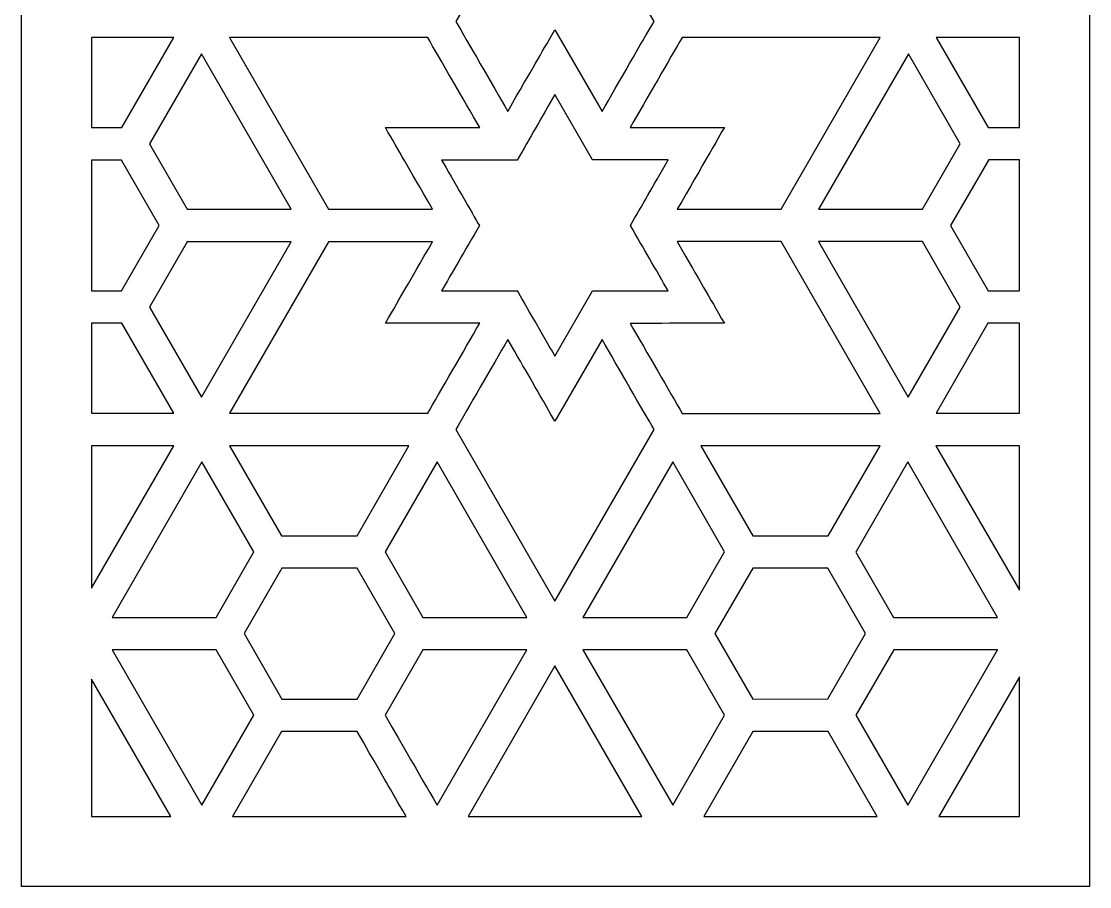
# Model space of a CAD drawing. Header units: millimetres. Extents: x -50 to 50, y -100 to 100.
# Drawn here: x -49.9 to 50.1, y -99.8 to -18.9 of the extents above; entities that cross this region are included whole.
import ezdxf

# ---------------------------------------------------------------- set-up
doc = ezdxf.new("R2010")
doc.units = ezdxf.units.MM
doc.header["$MEASUREMENT"] = 0
doc.layers.add('layer 1', color=7, linetype='Continuous')

msp = doc.modelspace()

# ---------------------------------------------------------------- linework, layer by layer
at = {"layer": 'layer 1', "color": 250}
for points, knots in [([(50.0807, 100.1536), (50.0807, 100.1536), (-49.9181, 100.1536), (-49.9181, 100.1536), (-49.9181, 100.1536), (-49.9181, 100.1536), (-49.9181, -99.8361), (-49.9181, -99.8361), (-49.9181, -99.8361), (-49.9181, -99.8361), (50.0807, -99.8361), (50.0807, -99.8361), (50.0807, -99.8361), (50.0807, -99.8361), (50.0807, 100.1536), (50.0807, 100.1536)], [0, 0, 0, 0, 0.2, 0.2, 0.2, 0.2, 0.4, 0.4, 0.4, 0.4, 0.6, 0.6, 0.6, 0.6, 1, 1, 1, 1]), ([(0.0243, -2.7809), (0.0243, -2.7809), (9.3028, -18.8493), (9.3028, -18.8493), (9.3028, -18.8493), (8.2028, -20.7511), (5.9369, -24.6786), (4.4348, -27.2757), (4.4348, -27.2757), (4.4348, -27.2757), (0.0243, -19.636), (0.0243, -19.636), (0.0243, -19.636), (-1.4298, -22.1548), (-1.9456, -23.0424), (-4.3857, -27.2757), (-4.3857, -27.2757), (-5.855, -24.7339), (-8.164, -20.731), (-9.2516, -18.8493), (-9.2516, -18.8493), (-9.2516, -18.8493), (0.0243, -2.7809), (0.0243, -2.7809)], [0, 0, 0, 0, 0.1428571, 0.1428571, 0.1428571, 0.1428571, 0.2857143, 0.2857143, 0.2857143, 0.2857143, 0.4285714, 0.4285714, 0.4285714, 0.4285714, 0.5714286, 0.5714286, 0.5714286, 0.5714286, 0.7142857, 0.7142857, 0.7142857, 0.7142857, 1, 1, 1, 1]), ([(-43.343, -20.3718), (-39.6382, -20.3718), (-36.113, -20.3694), (-35.6527, -20.3694), (-35.6527, -20.3694), (-35.6527, -20.3694), (-40.5157, -28.7955), (-40.5157, -28.7955), (-40.5157, -28.7955), (-40.5157, -28.7955), (-43.343, -28.7955), (-43.343, -28.7955), (-43.343, -28.7955), (-43.343, -28.7955), (-43.343, -20.3718), (-43.343, -20.3718)], [0, 0, 0, 0, 0.2, 0.2, 0.2, 0.2, 0.4, 0.4, 0.4, 0.4, 0.6, 0.6, 0.6, 0.6, 1, 1, 1, 1]), ([(-11.8791, -20.3694), (-10.7915, -22.2532), (-8.4801, -26.2537), (-7.0136, -28.7955), (-7.0136, -28.7955), (-7.0136, -28.7955), (-15.8365, -28.7955), (-15.8365, -28.7955), (-15.8365, -28.7955), (-14.5418, -31.0409), (-13.783, -32.3561), (-11.4261, -36.4377), (-11.4261, -36.4377), (-11.4261, -36.4377), (-21.1548, -36.4377), (-21.1548, -36.4377), (-21.1548, -36.4377), (-21.1548, -36.4377), (-30.4331, -20.3694), (-30.4331, -20.3694), (-30.4331, -20.3694), (-13.5124, -20.3694), (-17.2401, -20.3694), (-11.8791, -20.3694)], [0, 0, 0, 0, 0.1428571, 0.1428571, 0.1428571, 0.1428571, 0.2857143, 0.2857143, 0.2857143, 0.2857143, 0.4285714, 0.4285714, 0.4285714, 0.4285714, 0.5714286, 0.5714286, 0.5714286, 0.5714286, 0.7142857, 0.7142857, 0.7142857, 0.7142857, 1, 1, 1, 1]), ([(11.4776, -36.4299), (13.7054, -32.5684), (15.8778, -28.8054), (15.8856, -28.793), (15.8856, -28.793), (8.5062, -28.7902), (10.3523, -28.7902), (7.0647, -28.7902), (7.0647, -28.7902), (8.5669, -26.193), (10.8328, -22.2659), (11.9302, -20.3641), (11.9302, -20.3641), (14.9423, -20.3641), (12.8457, -20.3641), (30.4821, -20.3641), (30.4821, -20.3641), (30.4821, -20.3641), (21.2062, -36.4324), (21.2062, -36.4324), (21.2062, -36.4324), (18.6672, -36.4352), (13.4804, -36.4324), (11.4776, -36.4299)], [0, 0, 0, 0, 0.1428571, 0.1428571, 0.1428571, 0.1428571, 0.2857143, 0.2857143, 0.2857143, 0.2857143, 0.4285714, 0.4285714, 0.4285714, 0.4285714, 0.5714286, 0.5714286, 0.5714286, 0.5714286, 0.7142857, 0.7142857, 0.7142857, 0.7142857, 1, 1, 1, 1]), ([(43.5056, -28.7902), (43.5056, -28.7902), (40.567, -28.7902), (40.567, -28.7902), (40.567, -28.7902), (40.567, -28.7902), (35.7015, -20.3641), (35.7015, -20.3641), (35.7015, -20.3641), (35.7015, -20.3641), (43.5056, -20.3641), (43.5056, -20.3641), (43.5056, -20.3641), (43.5056, -20.3641), (43.5056, -28.7902), (43.5056, -28.7902)], [0, 0, 0, 0, 0.2, 0.2, 0.2, 0.2, 0.4, 0.4, 0.4, 0.4, 0.6, 0.6, 0.6, 0.6, 1, 1, 1, 1]), ([(-24.6623, -36.4324), (-24.6623, -36.4324), (-34.3934, -36.4299), (-34.3934, -36.4299), (-34.3934, -36.4299), (-34.3934, -36.4299), (-37.9237, -30.3152), (-37.9237, -30.3152), (-37.9237, -30.3152), (-37.9237, -30.3152), (-33.0582, -21.8891), (-33.0582, -21.8891), (-33.0582, -21.8891), (-33.0582, -21.8891), (-24.6623, -36.4324), (-24.6623, -36.4324)], [0, 0, 0, 0, 0.2, 0.2, 0.2, 0.2, 0.4, 0.4, 0.4, 0.4, 0.6, 0.6, 0.6, 0.6, 1, 1, 1, 1]), ([(24.711, -36.4324), (24.711, -36.4324), (33.1096, -21.8839), (33.1096, -21.8839), (33.1096, -21.8839), (33.1096, -21.8839), (37.9727, -30.3103), (37.9727, -30.3103), (37.9727, -30.3103), (37.9727, -30.3103), (34.4371, -36.4324), (34.4371, -36.4324), (34.4371, -36.4324), (34.4371, -36.4324), (24.711, -36.4324), (24.711, -36.4324)], [0, 0, 0, 0, 0.2, 0.2, 0.2, 0.2, 0.4, 0.4, 0.4, 0.4, 0.6, 0.6, 0.6, 0.6, 1, 1, 1, 1]), ([(-10.5816, -44.0722), (-9.6686, -42.4967), (-8.3816, -40.2664), (-7.0464, -37.955), (-7.0464, -37.955), (-7.6835, -36.8497), (-9.5624, -33.595), (-10.5816, -31.8301), (-10.5816, -31.8301), (-10.5816, -31.8301), (-3.5084, -31.8301), (-3.5084, -31.8301), (-3.5084, -31.8301), (-2.3855, -29.8803), (-1.101, -27.6549), (0.0243, -25.7027), (0.0243, -25.7027), (0.0243, -25.7027), (3.5599, -31.8251), (3.5599, -31.8251), (3.5599, -31.8251), (3.5599, -31.8251), (10.6331, -31.8251), (10.6331, -31.8251), (10.6331, -31.8251), (9.1359, -34.4195), (8.1598, -36.1064), (7.0926, -37.955), (7.0926, -37.955), (8.2861, -40.0209), (9.5053, -42.1301), (10.6306, -44.0775), (10.6306, -44.0775), (10.6306, -44.0775), (3.5571, -44.0799), (3.5571, -44.0799), (3.5571, -44.0799), (3.5571, -44.0799), (0.0243, -50.1946), (0.0243, -50.1946), (0.0243, -50.1946), (-0.4537, -49.3677), (-3.0328, -44.8994), (-3.5108, -44.0722), (-3.5108, -44.0722), (-3.5108, -44.0722), (-10.5816, -44.0722), (-10.5816, -44.0722)], [0, 0, 0, 0, 0.0769231, 0.0769231, 0.0769231, 0.0769231, 0.1538462, 0.1538462, 0.1538462, 0.1538462, 0.2307692, 0.2307692, 0.2307692, 0.2307692, 0.3076923, 0.3076923, 0.3076923, 0.3076923, 0.3846154, 0.3846154, 0.3846154, 0.3846154, 0.4615385, 0.4615385, 0.4615385, 0.4615385, 0.5384615, 0.5384615, 0.5384615, 0.5384615, 0.6153846, 0.6153846, 0.6153846, 0.6153846, 0.6923077, 0.6923077, 0.6923077, 0.6923077, 0.7692308, 0.7692308, 0.7692308, 0.7692308, 0.8461538, 0.8461538, 0.8461538, 0.8461538, 1, 1, 1, 1]), ([(-43.343, -31.8301), (-43.343, -31.8301), (-40.5511, -31.8301), (-40.5511, -31.8301), (-40.5511, -31.8301), (-40.5511, -31.8301), (-37.0184, -37.9525), (-37.0184, -37.9525), (-37.0184, -37.9525), (-37.0184, -37.9525), (-40.5511, -44.0697), (-40.5511, -44.0697), (-40.5511, -44.0697), (-40.5511, -44.0697), (-43.343, -44.0722), (-43.343, -44.0722), (-43.343, -44.0722), (-43.343, -44.0722), (-43.343, -31.8301), (-43.343, -31.8301)], [0, 0, 0, 0, 0.1666667, 0.1666667, 0.1666667, 0.1666667, 0.3333333, 0.3333333, 0.3333333, 0.3333333, 0.5, 0.5, 0.5, 0.5, 0.6666667, 0.6666667, 0.6666667, 0.6666667, 1, 1, 1, 1]), ([(43.5056, -44.0746), (43.5056, -44.0746), (40.5973, -44.0746), (40.5973, -44.0746), (40.5973, -44.0746), (40.5973, -44.0746), (37.0646, -37.9525), (37.0646, -37.9525), (37.0646, -37.9525), (37.0646, -37.9525), (40.6026, -31.8276), (40.6026, -31.8276), (40.6026, -31.8276), (40.6026, -31.8276), (40.6026, -31.8251), (40.6026, -31.8251), (40.6026, -31.8251), (40.6026, -31.8251), (43.5056, -31.8251), (43.5056, -31.8251), (43.5056, -31.8251), (43.5056, -31.8251), (43.5056, -44.0746), (43.5056, -44.0746)], [0, 0, 0, 0, 0.1428571, 0.1428571, 0.1428571, 0.1428571, 0.2857143, 0.2857143, 0.2857143, 0.2857143, 0.4285714, 0.4285714, 0.4285714, 0.4285714, 0.5714286, 0.5714286, 0.5714286, 0.5714286, 0.7142857, 0.7142857, 0.7142857, 0.7142857, 1, 1, 1, 1]), ([(-34.3909, -39.4723), (-34.3909, -39.4723), (-24.6623, -39.4723), (-24.6623, -39.4723), (-24.6623, -39.4723), (-24.6623, -39.4723), (-33.0582, -54.0131), (-33.0582, -54.0131), (-33.0582, -54.0131), (-33.0582, -54.0131), (-37.9211, -45.587), (-37.9211, -45.587), (-37.9211, -45.587), (-37.9211, -45.587), (-34.3909, -39.4723), (-34.3909, -39.4723)], [0, 0, 0, 0, 0.2, 0.2, 0.2, 0.2, 0.4, 0.4, 0.4, 0.4, 0.6, 0.6, 0.6, 0.6, 1, 1, 1, 1]), ([(-30.4307, -55.5332), (-30.4307, -55.5332), (-21.1599, -39.4723), (-21.1599, -39.4723), (-21.1599, -39.4723), (-21.1599, -39.4723), (-11.4261, -39.4723), (-11.4261, -39.4723), (-11.4261, -39.4723), (-13.8109, -43.5994), (-14.2131, -44.2972), (-15.8341, -47.1068), (-15.8341, -47.1068), (-9.603, -47.1092), (-11.588, -47.1068), (-7.016, -47.1068), (-7.016, -47.1068), (-8.485, -49.651), (-10.7964, -53.6515), (-11.8815, -55.5332), (-11.8815, -55.5332), (-17.1415, -55.5332), (-13.371, -55.5332), (-30.4307, -55.5332)], [0, 0, 0, 0, 0.1428571, 0.1428571, 0.1428571, 0.1428571, 0.2857143, 0.2857143, 0.2857143, 0.2857143, 0.4285714, 0.4285714, 0.4285714, 0.4285714, 0.5714286, 0.5714286, 0.5714286, 0.5714286, 0.7142857, 0.7142857, 0.7142857, 0.7142857, 1, 1, 1, 1]), ([(11.9355, -55.5406), (10.8377, -53.6388), (8.5693, -49.7117), (7.0672, -47.1145), (7.0672, -47.1145), (8.0433, -47.1145), (14.9497, -47.112), (15.8856, -47.112), (15.8856, -47.112), (14.32, -44.3985), (13.7562, -43.4223), (11.4702, -39.4645), (11.4702, -39.4645), (13.4677, -39.4674), (18.6595, -39.4674), (21.2037, -39.4674), (21.2037, -39.4674), (21.2037, -39.4674), (30.4821, -55.5381), (30.4821, -55.5381), (30.4821, -55.5381), (11.0882, -55.5406), (14.8636, -55.5406), (11.9355, -55.5406)], [0, 0, 0, 0, 0.1428571, 0.1428571, 0.1428571, 0.1428571, 0.2857143, 0.2857143, 0.2857143, 0.2857143, 0.4285714, 0.4285714, 0.4285714, 0.4285714, 0.5714286, 0.5714286, 0.5714286, 0.5714286, 0.7142857, 0.7142857, 0.7142857, 0.7142857, 1, 1, 1, 1]), ([(24.7061, -39.4674), (24.7061, -39.4674), (34.4346, -39.4674), (34.4346, -39.4674), (34.4346, -39.4674), (34.4346, -39.4674), (37.9727, -45.5919), (37.9727, -45.5919), (37.9727, -45.5919), (37.9727, -45.5919), (33.1068, -54.0184), (33.1068, -54.0184), (33.1068, -54.0184), (33.1068, -54.0184), (24.7061, -39.4674), (24.7061, -39.4674)], [0, 0, 0, 0, 0.2, 0.2, 0.2, 0.2, 0.4, 0.4, 0.4, 0.4, 0.6, 0.6, 0.6, 0.6, 1, 1, 1, 1]), ([(-43.343, -47.1068), (-43.343, -47.1068), (-40.5157, -47.1043), (-40.5157, -47.1043), (-40.5157, -47.1043), (-40.5157, -47.1043), (-35.6503, -55.5304), (-35.6503, -55.5304), (-35.6503, -55.5304), (-35.6503, -55.5304), (-43.343, -55.5304), (-43.343, -55.5304), (-43.343, -55.5304), (-43.343, -55.5304), (-43.343, -47.1068), (-43.343, -47.1068)], [0, 0, 0, 0, 0.2, 0.2, 0.2, 0.2, 0.4, 0.4, 0.4, 0.4, 0.6, 0.6, 0.6, 0.6, 1, 1, 1, 1]), ([(43.5056, -55.5357), (41.5406, -55.5357), (39.0066, -55.5357), (35.7015, -55.5357), (35.7015, -55.5357), (35.7015, -55.5357), (40.5645, -47.1092), (40.5645, -47.1092), (40.5645, -47.1092), (40.5645, -47.1092), (43.5056, -47.1092), (43.5056, -47.1092), (43.5056, -47.1092), (43.5056, -47.1092), (43.5056, -55.5357), (43.5056, -55.5357)], [0, 0, 0, 0, 0.2, 0.2, 0.2, 0.2, 0.4, 0.4, 0.4, 0.4, 0.6, 0.6, 0.6, 0.6, 1, 1, 1, 1]), ([(-9.2516, -57.0477), (-8.164, -55.1663), (-5.855, -51.1658), (-4.3857, -48.6241), (-4.3857, -48.6241), (-2.474, -51.937), (-2.2161, -52.3794), (0.0243, -56.2613), (0.0243, -56.2613), (0.0243, -56.2613), (4.4372, -48.6241), (4.4372, -48.6241), (4.4372, -48.6241), (5.9344, -51.2187), (8.2028, -55.1437), (9.3028, -57.0477), (9.3028, -57.0477), (9.3028, -57.0477), (0.0243, -73.1164), (0.0243, -73.1164), (0.0243, -73.1164), (0.0243, -73.1164), (-9.2516, -57.0477), (-9.2516, -57.0477)], [0, 0, 0, 0, 0.1428571, 0.1428571, 0.1428571, 0.1428571, 0.2857143, 0.2857143, 0.2857143, 0.2857143, 0.4285714, 0.4285714, 0.4285714, 0.4285714, 0.5714286, 0.5714286, 0.5714286, 0.5714286, 0.7142857, 0.7142857, 0.7142857, 0.7142857, 1, 1, 1, 1]), ([(-43.343, -58.565), (-41.3098, -58.565), (-38.7936, -58.565), (-35.6476, -58.565), (-35.6476, -58.565), (-35.6476, -58.565), (-43.343, -71.8972), (-43.343, -71.8972), (-43.343, -71.8972), (-43.343, -71.8972), (-43.343, -58.565), (-43.343, -58.565)], [0, 0, 0, 0, 0.25, 0.25, 0.25, 0.25, 0.5, 0.5, 0.5, 0.5, 1, 1, 1, 1]), ([(-13.6338, -58.5678), (-13.6338, -58.5678), (-18.4995, -66.9939), (-18.4995, -66.9939), (-18.4995, -66.9939), (-18.4995, -66.9939), (-25.5626, -66.9939), (-25.5626, -66.9939), (-25.5626, -66.9939), (-25.5626, -66.9939), (-30.4282, -58.5678), (-30.4282, -58.5678), (-30.4282, -58.5678), (-30.4282, -58.5678), (-13.6338, -58.5678), (-13.6338, -58.5678)], [0, 0, 0, 0, 0.2, 0.2, 0.2, 0.2, 0.4, 0.4, 0.4, 0.4, 0.6, 0.6, 0.6, 0.6, 1, 1, 1, 1]), ([(13.6878, -58.5752), (14.5225, -58.5752), (29.4933, -58.5727), (30.4768, -58.5727), (30.4768, -58.5727), (30.4768, -58.5727), (25.6141, -66.9988), (25.6141, -66.9988), (25.6141, -66.9988), (25.6141, -66.9988), (18.5533, -66.9988), (18.5533, -66.9988), (18.5533, -66.9988), (18.5533, -66.9988), (13.6878, -58.5752), (13.6878, -58.5752)], [0, 0, 0, 0, 0.2, 0.2, 0.2, 0.2, 0.4, 0.4, 0.4, 0.4, 0.6, 0.6, 0.6, 0.6, 1, 1, 1, 1]), ([(43.5056, -72.0971), (43.5056, -72.0971), (35.6965, -58.5703), (35.6965, -58.5703), (35.6965, -58.5703), (39.0246, -58.5703), (41.5509, -58.5703), (43.5056, -58.5703), (43.5056, -58.5703), (43.5056, -58.5703), (43.5056, -72.0971), (43.5056, -72.0971)], [0, 0, 0, 0, 0.25, 0.25, 0.25, 0.25, 0.5, 0.5, 0.5, 0.5, 1, 1, 1, 1]), ([(-33.0203, -60.0851), (-33.0203, -60.0851), (-28.1572, -68.5112), (-28.1572, -68.5112), (-28.1572, -68.5112), (-28.1572, -68.5112), (-31.6925, -74.6333), (-31.6925, -74.6333), (-31.6925, -74.6333), (-31.6925, -74.6333), (-41.4186, -74.6333), (-41.4186, -74.6333), (-41.4186, -74.6333), (-41.4186, -74.6333), (-33.0203, -60.0851), (-33.0203, -60.0851)], [0, 0, 0, 0, 0.2, 0.2, 0.2, 0.2, 0.4, 0.4, 0.4, 0.4, 0.6, 0.6, 0.6, 0.6, 1, 1, 1, 1]), ([(-15.867, -68.5112), (-15.867, -68.5112), (-11.0014, -60.0851), (-11.0014, -60.0851), (-11.0014, -60.0851), (-11.0014, -60.0851), (-2.6031, -74.6312), (-2.6031, -74.6312), (-2.6031, -74.6312), (-2.6031, -74.6312), (-12.3342, -74.6312), (-12.3342, -74.6312), (-12.3342, -74.6312), (-12.3342, -74.6312), (-15.867, -68.5112), (-15.867, -68.5112)], [0, 0, 0, 0, 0.2, 0.2, 0.2, 0.2, 0.4, 0.4, 0.4, 0.4, 0.6, 0.6, 0.6, 0.6, 1, 1, 1, 1]), ([(2.6543, -74.6312), (2.6543, -74.6312), (11.0504, -60.0876), (11.0504, -60.0876), (11.0504, -60.0876), (11.0504, -60.0876), (15.9131, -68.5137), (15.9131, -68.5137), (15.9131, -68.5137), (15.9131, -68.5137), (12.3829, -74.6312), (12.3829, -74.6312), (12.3829, -74.6312), (12.3829, -74.6312), (2.6543, -74.6312), (2.6543, -74.6312)], [0, 0, 0, 0, 0.2, 0.2, 0.2, 0.2, 0.4, 0.4, 0.4, 0.4, 0.6, 0.6, 0.6, 0.6, 1, 1, 1, 1]), ([(28.206, -68.5162), (28.206, -68.5162), (33.0715, -60.09), (33.0715, -60.09), (33.0715, -60.09), (33.0715, -60.09), (41.4673, -74.6333), (41.4673, -74.6333), (41.4673, -74.6333), (41.4673, -74.6333), (31.7362, -74.6312), (31.7362, -74.6312), (31.7362, -74.6312), (31.7362, -74.6312), (28.206, -68.5162), (28.206, -68.5162)], [0, 0, 0, 0, 0.2, 0.2, 0.2, 0.2, 0.4, 0.4, 0.4, 0.4, 0.6, 0.6, 0.6, 0.6, 1, 1, 1, 1]), ([(-29.065, -76.1534), (-29.065, -76.1534), (-25.5272, -70.0285), (-25.5272, -70.0285), (-25.5272, -70.0285), (-25.5272, -70.0285), (-18.4945, -70.0285), (-18.4945, -70.0285), (-18.4945, -70.0285), (-18.4945, -70.0285), (-14.9616, -76.1509), (-14.9616, -76.1509), (-14.9616, -76.1509), (-14.9616, -76.1509), (-14.9616, -76.1534), (-14.9616, -76.1534), (-14.9616, -76.1534), (-14.9616, -76.1534), (-18.497, -82.2784), (-18.497, -82.2784), (-18.497, -82.2784), (-18.497, -82.2784), (-25.5323, -82.2784), (-25.5323, -82.2784), (-25.5323, -82.2784), (-25.5323, -82.2784), (-25.5323, -82.2759), (-25.5323, -82.2759), (-25.5323, -82.2759), (-25.5323, -82.2759), (-29.065, -76.1534), (-29.065, -76.1534)], [0, 0, 0, 0, 0.1111111, 0.1111111, 0.1111111, 0.1111111, 0.2222222, 0.2222222, 0.2222222, 0.2222222, 0.3333333, 0.3333333, 0.3333333, 0.3333333, 0.4444444, 0.4444444, 0.4444444, 0.4444444, 0.5555556, 0.5555556, 0.5555556, 0.5555556, 0.6666667, 0.6666667, 0.6666667, 0.6666667, 0.7777778, 0.7777778, 0.7777778, 0.7777778, 1, 1, 1, 1]), ([(15.0103, -76.1509), (15.0103, -76.1509), (15.0103, -76.1484), (15.0103, -76.1484), (15.0103, -76.1484), (15.0103, -76.1484), (18.5406, -70.0334), (18.5406, -70.0334), (18.5406, -70.0334), (18.5406, -70.0334), (25.5785, -70.0334), (25.5785, -70.0334), (25.5785, -70.0334), (25.5785, -70.0334), (29.1112, -76.1534), (29.1112, -76.1534), (29.1112, -76.1534), (29.1112, -76.1534), (25.5785, -82.2705), (25.5785, -82.2705), (25.5785, -82.2705), (25.5785, -82.273), (25.5785, -82.273), (25.5785, -82.273), (25.5785, -82.273), (25.5785, -82.273), (18.5459, -82.2759), (18.5459, -82.2759), (18.5459, -82.2759), (18.5459, -82.2759), (15.0103, -76.1534), (15.0103, -76.1534), (15.0103, -76.1534), (15.0036, -76.1523), (14.9976, -76.1516), (14.9909, -76.1509), (14.9909, -76.1509), (14.9909, -76.1509), (15.0103, -76.1509), (15.0103, -76.1509)], [0, 0, 0, 0, 0.0909091, 0.0909091, 0.0909091, 0.0909091, 0.1818182, 0.1818182, 0.1818182, 0.1818182, 0.2727273, 0.2727273, 0.2727273, 0.2727273, 0.3636364, 0.3636364, 0.3636364, 0.3636364, 0.4545455, 0.4545455, 0.4545455, 0.4545455, 0.5454545, 0.5454545, 0.5454545, 0.5454545, 0.6363636, 0.6363636, 0.6363636, 0.6363636, 0.7272727, 0.7272727, 0.7272727, 0.7272727, 0.8181818, 0.8181818, 0.8181818, 0.8181818, 1, 1, 1, 1]), ([(-41.4235, -77.6683), (-41.4235, -77.6683), (-31.695, -77.6683), (-31.695, -77.6683), (-31.695, -77.6683), (-31.695, -77.6683), (-28.1572, -83.7931), (-28.1572, -83.7931), (-28.1572, -83.7931), (-28.1572, -83.7931), (-33.0227, -92.2193), (-33.0227, -92.2193), (-33.0227, -92.2193), (-33.0227, -92.2193), (-41.4235, -77.6683), (-41.4235, -77.6683)], [0, 0, 0, 0, 0.2, 0.2, 0.2, 0.2, 0.4, 0.4, 0.4, 0.4, 0.6, 0.6, 0.6, 0.6, 1, 1, 1, 1]), ([(-15.867, -83.7931), (-15.867, -83.7931), (-12.3342, -77.6708), (-12.3342, -77.6708), (-12.3342, -77.6708), (-12.3342, -77.6708), (-2.6056, -77.6708), (-2.6056, -77.6708), (-2.6056, -77.6708), (-2.6056, -77.6708), (-11.0038, -92.2193), (-11.0038, -92.2193), (-11.0038, -92.2193), (-13.1988, -88.4185), (-12.023, -90.454), (-15.867, -83.7931)], [0, 0, 0, 0, 0.2, 0.2, 0.2, 0.2, 0.4, 0.4, 0.4, 0.4, 0.6, 0.6, 0.6, 0.6, 1, 1, 1, 1]), ([(2.6543, -77.6708), (2.6543, -77.6708), (12.3829, -77.6708), (12.3829, -77.6708), (12.3829, -77.6708), (12.3829, -77.6708), (15.9159, -83.7904), (15.9159, -83.7904), (15.9159, -83.7904), (15.9159, -83.7904), (11.0529, -92.2168), (11.0529, -92.2168), (11.0529, -92.2168), (11.0529, -92.2168), (2.6543, -77.6708), (2.6543, -77.6708)], [0, 0, 0, 0, 0.2, 0.2, 0.2, 0.2, 0.4, 0.4, 0.4, 0.4, 0.6, 0.6, 0.6, 0.6, 1, 1, 1, 1]), ([(28.2085, -83.7879), (28.2085, -83.7879), (31.7387, -77.6733), (31.7387, -77.6733), (31.7387, -77.6733), (31.7387, -77.6733), (41.4673, -77.6733), (41.4673, -77.6733), (41.4673, -77.6733), (41.4673, -77.6733), (33.0715, -92.214), (33.0715, -92.214), (33.0715, -92.214), (33.0715, -92.214), (28.2085, -83.7879), (28.2085, -83.7879)], [0, 0, 0, 0, 0.2, 0.2, 0.2, 0.2, 0.4, 0.4, 0.4, 0.4, 0.6, 0.6, 0.6, 0.6, 1, 1, 1, 1]), ([(-8.1008, -93.2611), (-8.1008, -93.2611), (0.0243, -79.1855), (0.0243, -79.1855), (0.0243, -79.1855), (0.0243, -79.1855), (8.1523, -93.2611), (8.1523, -93.2611), (8.1523, -93.2611), (8.1523, -93.2611), (-8.1008, -93.2611), (-8.1008, -93.2611)], [0, 0, 0, 0, 0.25, 0.25, 0.25, 0.25, 0.5, 0.5, 0.5, 0.5, 1, 1, 1, 1]), ([(-43.343, -93.2611), (-43.343, -93.2611), (-43.343, -80.4093), (-43.343, -80.4093), (-43.343, -80.4093), (-43.343, -80.4093), (-35.9234, -93.2611), (-35.9234, -93.2611), (-35.9234, -93.2611), (-35.9234, -93.2611), (-43.343, -93.2611), (-43.343, -93.2611)], [0, 0, 0, 0, 0.25, 0.25, 0.25, 0.25, 0.5, 0.5, 0.5, 0.5, 1, 1, 1, 1]), ([(43.5056, -93.2611), (43.5056, -93.2611), (35.9721, -93.2611), (35.9721, -93.2611), (35.9721, -93.2611), (35.9721, -93.2611), (43.5056, -80.2072), (43.5056, -80.2072), (43.5056, -80.2072), (43.5056, -80.2072), (43.5056, -93.2611), (43.5056, -93.2611)], [0, 0, 0, 0, 0.25, 0.25, 0.25, 0.25, 0.5, 0.5, 0.5, 0.5, 1, 1, 1, 1]), ([(-30.1524, -93.2611), (-30.1524, -93.2611), (-25.5651, -85.3129), (-25.5651, -85.3129), (-25.5651, -85.3129), (-25.5651, -85.3129), (-18.497, -85.3129), (-18.497, -85.3129), (-18.497, -85.3129), (-14.9186, -91.506), (-15.7202, -90.1202), (-13.9072, -93.2611), (-13.9072, -93.2611), (-13.9072, -93.2611), (-30.1524, -93.2611), (-30.1524, -93.2611)], [0, 0, 0, 0, 0.2, 0.2, 0.2, 0.2, 0.4, 0.4, 0.4, 0.4, 0.6, 0.6, 0.6, 0.6, 1, 1, 1, 1]), ([(13.9559, -93.2611), (13.9559, -93.2611), (18.5484, -85.3105), (18.5484, -85.3105), (18.5484, -85.3105), (18.5484, -85.3105), (25.6141, -85.3076), (25.6141, -85.3076), (25.6141, -85.3076), (25.6141, -85.3076), (30.2063, -93.2611), (30.2063, -93.2611), (30.2063, -93.2611), (30.2063, -93.2611), (13.9559, -93.2611), (13.9559, -93.2611)], [0, 0, 0, 0, 0.2, 0.2, 0.2, 0.2, 0.4, 0.4, 0.4, 0.4, 0.6, 0.6, 0.6, 0.6, 1, 1, 1, 1])]:
    msp.add_open_spline(points, degree=3, knots=knots, dxfattribs=at)

doc.saveas('drawing.dxf')
